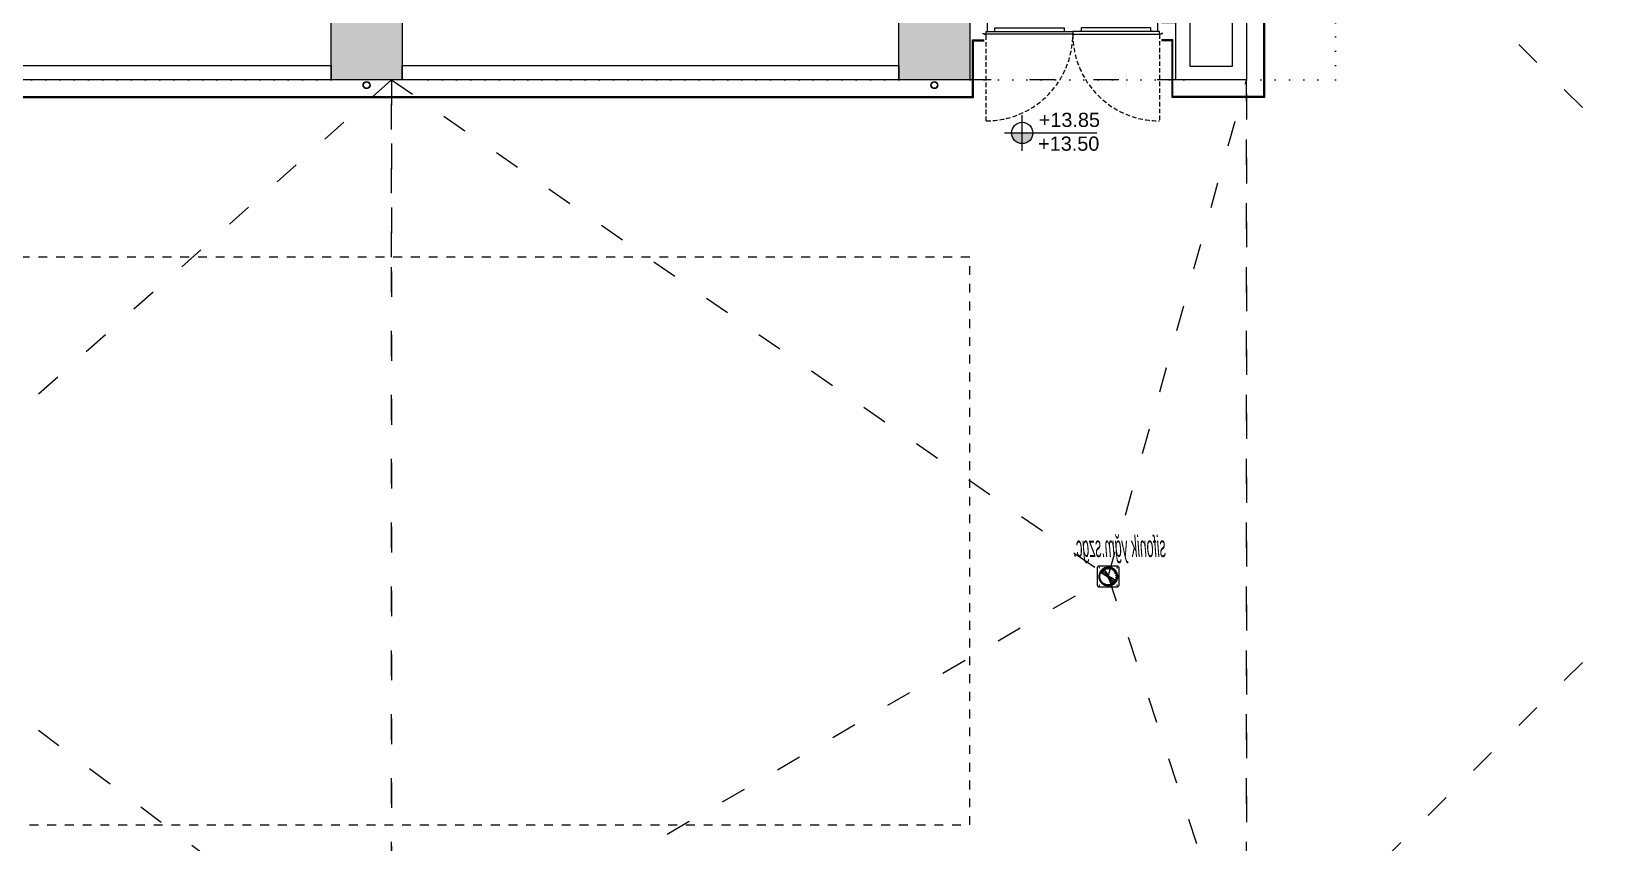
# Model space of a CAD drawing. Header units: centimetres. Extents: x 405564 to 502064, y 46284 to 60634.
# Drawn here: x 422827 to 425036, y 53958 to 55101 of the extents above; entities that cross this region are included whole.
import ezdxf
from ezdxf.enums import TextEntityAlignment as Align
from ezdxf.xclip import XClip

# ---------------------------------------------------------------- set-up
doc = ezdxf.new("R2010")
doc.units = ezdxf.units.CM
doc.header["$XCLIPFRAME"] = 0
for name, pattern in [('3+1_3b$0$DASHED', [0.25, 0.125, -0.125]), ('ACAD_ISO03W100', [30, 12, -18]), ('ACAD_ISO07W100', [3, 0, -3]), ('DASHED', [19.05, 12.7, -6.35]), ('DOT', [0.25, 0, -0.25]), ('HIDDEN', [9.525, 6.35, -3.175])]:
    doc.linetypes.add(name, pattern=pattern)
doc.layers.get('0').update_dxf_attribs({"color": 8, "lineweight": 9})
for name, color, linetype, lineweight in [('---___EB_draft00_ALTYAPI_helikoptermania', 8, 'Continuous', 0), ('0-KRCN-MİMARİ-220526', 8, 'Continuous', 9), ('0-KRCN-SHT-YAZI-ÇAP-PİSSU', 41, 'Continuous', 30), ('GEB-BEZUG', 8, 'Continuous', 25)]:
    doc.layers.add(name, color=color, linetype=linetype, lineweight=lineweight)
for name, color, linetype in [('AS_DOS_TERAS_UST', 8, 'ACAD_ISO07W100'), ('AS_DUV_CIMENTO ESASLI PANEL CEPHE KAPLAMASI', 8, 'Continuous'), ('AS_DUV_GAZBETON', 8, 'Continuous'), ('AS_GOR', 8, 'Continuous'), ('AS_KAPI', 8, 'Continuous'), ('AS_KAPI_POZ', 8, 'Continuous'), ('AS_SMB_KOT', 8, 'Continuous'), ('AS_TA_BETONARME', 5, 'Continuous'), ('AS_TA_TARAMA', 8, 'Continuous'), ('AS_TES_SUZGEC', 171, 'Continuous'), ('AS_YAZI_EGIM', 8, 'Continuous')]:
    doc.layers.add(name, color=color, linetype=linetype)
doc.styles.add('_yazı-50', font='arial.ttf')
doc.styles.add('OLCU', font='romanstw.shx', dxfattribs={"width": 0.6})
doc.styles.add('ÇAP-2', font='ARIALNBI.TTF')

# ---------------------------------------------------------------- blocks, each defined once
blk = doc.blocks.new('kot01')
at = {"layer": 'AS_SMB_KOT'}
h = blk.add_hatch(color=8, dxfattribs=at)
edge = h.paths.add_edge_path()
edge.add_arc((0, 0), 0.3, 180, 360)
edge.add_line((0.3, 0), (-0.3, 0))
for p, q in [((0, -0.5), (0, 0.5)), ((-0.5, 0), (2.1, 0))]:
    blk.add_line(p, q, dxfattribs=at)
blk.add_circle((0, 0), 0.3, dxfattribs=at)
at = {"layer": 'AS_SMB_KOT', "style": '_yazı-50'}
for tag, p in [('INCE', (0.434, 0.1)), ('KABA', (0.434, -0.5))]:
    blk.add_attdef(tag, p, '', height=0.4, dxfattribs=at)
blk = doc.blocks.new('Einfügepunkt')
at = {"layer": 'GEB-BEZUG'}
for p, q in [((-1, -1), (1, 1)), ((-1, 1), (1, -1))]:
    blk.add_line(p, q, dxfattribs=at)
blk = doc.blocks.new('sifonik-suzgec')
at = {"layer": 'AS_TES_SUZGEC', "ltscale": 25}
for p, q in [((-15, 13), (-13, 15)), ((-15, 13), (-15, -13)), ((-12.9, 0.2), (-13.1, 0)), ((13, 15), (-13, 15)), ((-12.9, 0.2), (-12.2, 0.2)), ((-12.4, 3.5), (-12.6, 3.4)), ((-12.6, 3.4), (-12.5, 3.2)), ((-12.6, 3.4), (-11.9, 3.2)), ((-12.5, 3.2), (-11.8, 3)), ((-12.4, 3.5), (-11.7, 3.3)), ((-12.3, 0), (-12.2, 0.2)), ((-12.2, 0.2), (-11.8, 0.2)), ((-11.9, 3.2), (-11.7, 3.3)), ((-11.8, 3), (-11.9, 3.2)), ((-11.4, 2.9), (-11.8, 3)), ((-11.7, 3.3), (-11.3, 3.2)), ((-10.5, 1.6), (-11.7, 1.7)), ((-11.7, 1.4), (-10.6, 1.2)), ((-11.1, 6.6), (-11.3, 6.5)), ((-11.3, 6.5), (-11.3, 6.3)), ((-11.3, 6.5), (-10.7, 6.2)), ((-11.3, 6.3), (-10.6, 5.9)), ((-11.1, 6.6), (-10.4, 6.2)), ((-11, 4.3), (-9.9, 3.9)), ((-9.8, 4.2), (-10.8, 4.7)), ((-10.7, 6.2), (-10.4, 6.2)), ((-10.6, 5.9), (-10.7, 6.2)), ((-10.3, 5.7), (-10.6, 5.9)), ((-10.6, 1.2), (-10.5, 1.6)), ((-10.4, 6.2), (-10.1, 6.1)), ((-9.9, 3.9), (-9.8, 4.2)), ((-9.5, 7), (-8.5, 6.3)), ((-8.3, 6.6), (-9.3, 7.3)), ((-9.2, 9.2), (-9.2, 9)), ((-9, 9.2), (-9.2, 9.2)), ((-9.2, 9.2), (-8.7, 8.7)), ((-9.2, 9), (-8.7, 8.5)), ((-9, 9.2), (-8.5, 8.7)), ((-8.7, 8.7), (-8.5, 8.7)), ((-8.7, 8.5), (-8.7, 8.7)), ((-8.5, 8.2), (-8.7, 8.5)), ((-8.5, 8.7), (-8.2, 8.5)), ((-8.5, 6.3), (-8.3, 6.6)), ((-7.3, 9.3), (-6.6, 8.3)), ((-6.3, 8.5), (-7, 9.5)), ((-6.5, 11.3), (-6.6, 11.1)), ((-6.6, 11.1), (-6.2, 10.4)), ((-6.6, 8.3), (-6.3, 8.5)), ((-6.5, 11.3), (-6.2, 10.7)), ((-6.3, 11.3), (-6.5, 11.3)), ((-6.3, 11.3), (-5.9, 10.6)), ((-6.2, 10.7), (-5.9, 10.6)), ((-6.2, 10.4), (-6.2, 10.7)), ((-6.1, 10.1), (-6.2, 10.4)), ((-5.9, 10.6), (-5.7, 10.3)), ((-4.7, 10.8), (-4.2, 9.8)), ((-3.9, 9.9), (-4.3, 11)), ((-4.2, 9.8), (-3.9, 9.9)), ((-3.4, 12.6), (-3.5, 12.4)), ((-3.5, 12.4), (-3.3, 11.7)), ((-3.4, 12.6), (-3.2, 11.9)), ((-3.2, 12.5), (-3.4, 12.6)), ((-3.3, 11.7), (-3.2, 11.9)), ((-3.2, 11.3), (-3.3, 11.7)), ((-0.6, 0.6), (-3.3, -1.2)), ((-3.3, -1.3), (-0.5, 0.5)), ((-3.2, 12.5), (-3, 11.8)), ((-3.2, 11.9), (-3, 11.8)), ((-3, 11.8), (-2.9, 11.4)), ((-1.7, 11.7), (-1.6, 10.5)), ((-1.6, 10.5), (-1.2, 10.6)), ((-1.2, 10.6), (-1.4, 11.7)), ((1.8, 4.2), (-0.6, 0.6)), ((-0.6, 0.6), (-0.5, 0.5)), ((-0.5, 0.5), (1.8, 4.1)), ((-0.5, 0.5), (0, 0)), ((0, 13.1), (-0.2, 12.9)), ((-0.2, 12.9), (-0.2, 12.2)), ((-0.2, 12.2), (0, 12.3)), ((-0.2, 11.8), (-0.2, 12.2)), ((0, 13.1), (0, 12.3)), ((0.2, 12.9), (0, 13.1)), ((0, 12.3), (0.2, 12.2)), ((0, 0), (2.6, 2.6)), ((0, 0), (0, 0.2)), ((0.2, 12.9), (0.2, 12.2)), ((0.2, 12.2), (0.2, 11.8)), ((3.3, 1.3), (0.5, -0.5)), ((0.6, -0.6), (3.3, 1.2)), ((1.4, 11.7), (1.2, 10.6)), ((1.2, 10.6), (1.6, 10.5)), ((1.6, 10.5), (1.7, 11.7)), ((1.9, 4.3), (1.8, 4.2)), ((1.8, 4.2), (1.8, 4.1)), ((1.8, 4.2), (1.8, 4.2)), ((1.8, 4.1), (1.8, 4.2)), ((2.6, 2.6), (1.8, 4.2)), ((1.8, 4.1), (2.6, 2.6)), ((3.8, 7.3), (1.9, 4.3)), ((1.9, 4.3), (3.9, 7.2)), ((1.9, 4.2), (1.9, 4.3)), ((1.9, 4.3), (1.9, 4.2)), ((1.9, 4.3), (1.9, 4.3)), ((2.7, 2.7), (1.9, 4.3)), ((1.9, 4.2), (2.7, 2.7)), ((2.6, 2.6), (2.6, 2.6)), ((2.6, 2.6), (2.6, 2.6)), ((2.6, 2.6), (3.3, 1.3)), ((3.3, 1.3), (2.6, 2.6)), ((2.7, 2.7), (7.7, 7.7)), ((2.7, 2.7), (2.7, 2.7)), ((2.7, 2.7), (2.7, 2.7)), ((2.7, 2.7), (3.4, 1.4)), ((3.4, 1.4), (2.7, 2.7)), ((2.9, 11.4), (3, 11.8)), ((3.2, 12.5), (3, 11.8)), ((3, 11.8), (3.2, 11.9)), ((3.4, 12.6), (3.2, 11.9)), ((3.4, 12.6), (3.2, 12.5)), ((3.2, 11.9), (3.3, 11.7)), ((3.3, 11.7), (3.2, 11.3)), ((3.5, 12.4), (3.3, 11.7)), ((3.3, 1.2), (3.5, 1.3)), ((3.3, 1.3), (3.3, 1.3)), ((3.3, 1.2), (3.3, 1.3)), ((3.3, 1.3), (3.3, 1.2)), ((3.5, 12.4), (3.4, 12.6)), ((7.2, 3.9), (3.4, 1.4)), ((3.4, 1.4), (3.4, 1.4)), ((3.5, 1.3), (3.4, 1.4)), ((3.4, 1.4), (3.5, 1.3)), ((3.5, 1.3), (7.3, 3.8)), ((3.8, 7.3), (4.1, 7.7)), ((4.3, 11), (3.9, 9.9)), ((3.9, 9.9), (4.2, 9.8)), ((4.1, 7.7), (5.7, 10.3)), ((4.2, 9.8), (4.7, 10.8)), ((5.7, 10.3), (5.9, 10.5)), ((6.3, 11.3), (5.9, 10.5)), ((5.9, 10.5), (6.1, 10.6)), ((6.5, 11.3), (6.1, 10.6)), ((6.1, 10.6), (6.2, 10.3)), ((6.2, 10.3), (6.1, 10.1)), ((6.6, 11.1), (6.2, 10.3)), ((6.5, 11.3), (6.3, 11.3)), ((6.6, 11.1), (6.5, 11.3)), ((6.6, 9.8), (6.8, 9.9)), ((7.2, 9.3), (7.4, 9.5)), ((7.7, 4.1), (7.3, 3.8)), ((7.7, 9.2), (7.6, 9.1)), ((7.7, 7.7), (8.6, 8.6)), ((7.7, 4.1), (10.3, 5.7)), ((10.3, 5.8), (7.9, 4.3)), ((8.2, 8.5), (8.4, 8.6)), ((9, 9.2), (8.4, 8.6)), ((8.4, 8.6), (8.6, 8.6)), ((8.6, 8.4), (8.5, 8.2)), ((9.2, 9.2), (8.6, 8.6)), ((9.2, 9), (8.6, 8.4)), ((8.6, 8.6), (8.6, 8.4)), ((9.2, 9.2), (9, 9.2)), ((9.1, 7.6), (9.2, 7.7)), ((9.2, 9), (9.2, 9.2)), ((9.3, 7.2), (9.5, 7.4)), ((9.9, 6.8), (9.8, 6.6)), ((10.1, 6.1), (10.3, 6.2)), ((11.1, 6.6), (10.3, 6.2)), ((10.3, 6.2), (10.6, 6.1)), ((10.5, 6), (10.3, 5.8)), ((10.3, 5.7), (10.5, 5.9)), ((10.3, 5.8), (10.3, 5.7)), ((11.3, 6.3), (10.5, 5.9)), ((10.6, 6.1), (10.5, 6)), ((10.5, 5.9), (10.5, 6)), ((11.3, 6.5), (10.6, 6.1)), ((11.3, 6.5), (11.1, 6.6)), ((11.3, 6.3), (11.3, 6.5)), ((11.7, 3.3), (11.3, 3.2)), ((11.4, 2.9), (11.8, 3)), ((12.4, 3.5), (11.7, 3.3)), ((11.9, 3.2), (11.7, 3.3)), ((11.8, 3), (11.9, 3.2)), ((12.5, 3.2), (11.8, 3)), ((12.2, 0.2), (11.8, 0.2)), ((12.6, 3.4), (11.9, 3.2)), ((12.3, 0), (12.2, 0.2)), ((12.9, 0.2), (12.2, 0.2)), ((12.6, 3.4), (12.4, 3.5)), ((12.5, 3.2), (12.6, 3.4)), ((13.1, 0), (12.9, 0.2)), ((13, 15), (15, 13)), ((15, -13), (15, 13)), ((-13, -15), (-15, -13)), ((-13.1, 0), (-12.9, -0.2)), ((-13.1, 0), (-12.3, 0)), ((-13, -15), (13, -15)), ((-12.9, -0.2), (-12.2, -0.2)), ((-12.5, -3.2), (-12.6, -3.4)), ((-12.6, -3.4), (-11.9, -3.2)), ((-12.6, -3.4), (-12.4, -3.5)), ((-12.5, -3.2), (-11.8, -3)), ((-12.4, -3.5), (-11.7, -3.3)), ((-12.2, -0.2), (-12.3, 0)), ((-11.8, -0.2), (-12.2, -0.2)), ((-11.9, -3.2), (-11.8, -3)), ((-11.7, -3.3), (-11.9, -3.2)), ((-11.8, -3), (-11.4, -2.9)), ((-10.6, -1.2), (-11.7, -1.4)), ((-11.7, -1.7), (-10.5, -1.6)), ((-11.3, -3.2), (-11.7, -3.3)), ((-11.3, -6.3), (-10.5, -5.9)), ((-11.3, -6.5), (-10.6, -6.1)), ((-11.3, -6.3), (-11.3, -6.5)), ((-11.3, -6.5), (-11.1, -6.6)), ((-11.1, -6.6), (-10.3, -6.2)), ((-9.9, -3.9), (-11, -4.3)), ((-10.8, -4.7), (-9.8, -4.2)), ((-10.5, -1.6), (-10.6, -1.2)), ((-10.6, -6.1), (-10.5, -5.9)), ((-10.3, -6.2), (-10.6, -6.1)), ((-10.5, -5.9), (-10.3, -5.7)), ((-10.3, -5.7), (-7.7, -4.1)), ((-10.1, -6.1), (-10.3, -6.2)), ((-9.8, -4.2), (-9.9, -3.9)), ((-9.9, -6.8), (-9.8, -6.6)), ((-9.3, -7.2), (-9.5, -7.4)), ((-9.1, -7.6), (-9.2, -7.7)), ((-9.2, -9), (-8.6, -8.4)), ((-9.2, -9.2), (-8.6, -8.6)), ((-9.2, -9), (-9.2, -9.2)), ((-9.2, -9.2), (-9, -9.2)), ((-9, -9.2), (-8.4, -8.6)), ((-8.6, -8.6), (-7.7, -7.7)), ((-8.6, -8.4), (-8.5, -8.2)), ((-8.6, -8.6), (-8.6, -8.4)), ((-8.4, -8.6), (-8.6, -8.6)), ((-8.2, -8.5), (-8.4, -8.6)), ((-7.7, -7.7), (-2.7, -2.7)), ((-7.7, -4.1), (-7.3, -3.8)), ((-7.7, -9.2), (-7.6, -9.1)), ((-7.2, -9.3), (-7.4, -9.5)), ((-3.5, -1.3), (-7.3, -3.8)), ((-7.3, -3.9), (-3.4, -1.4)), ((-6.6, -9.8), (-6.8, -9.9)), ((-6.6, -11.1), (-6.2, -10.3)), ((-6.6, -11.1), (-6.5, -11.3)), ((-6.5, -11.3), (-6.1, -10.6)), ((-6.5, -11.3), (-6.3, -11.3)), ((-6.3, -11.3), (-5.9, -10.5)), ((-6.2, -10.3), (-6.1, -10.1)), ((-6.1, -10.6), (-6.2, -10.3)), ((-6, -10.5), (-6.1, -10.6)), ((-5.8, -10.3), (-6, -10.5)), ((-6, -10.5), (-5.9, -10.5)), ((-5.9, -10.5), (-5.7, -10.3)), ((-4.3, -7.9), (-5.8, -10.3)), ((-5.7, -10.3), (-5.8, -10.3)), ((-5.7, -10.3), (-4.1, -7.7)), ((-3.8, -7.3), (-4.1, -7.7)), ((-1.9, -4.3), (-3.9, -7.3)), ((-3.8, -7.3), (-1.9, -4.3)), ((-3.3, -1.2), (-3.5, -1.3)), ((-3.5, -1.3), (-3.4, -1.4)), ((-3.4, -1.4), (-3.5, -1.3)), ((-3.5, -12.4), (-3.3, -11.7)), ((-3.5, -12.4), (-3.4, -12.6)), ((-3.4, -1.4), (-3.4, -1.4)), ((-2.7, -2.7), (-3.4, -1.4)), ((-3.4, -1.4), (-2.7, -2.7)), ((-3.4, -12.6), (-3.2, -11.9)), ((-3.4, -12.6), (-3.2, -12.5)), ((-3.3, -1.3), (-3.3, -1.2)), ((-3.3, -1.2), (-3.3, -1.3)), ((-3.3, -1.3), (-3.3, -1.3)), ((-2.6, -2.6), (-3.3, -1.3)), ((-3.3, -1.3), (-2.6, -2.6)), ((-3.2, -11.3), (-3.3, -11.7)), ((-3.3, -11.7), (-3.2, -11.9)), ((-3.2, -11.9), (-3, -11.8)), ((-3.2, -12.5), (-3, -11.8)), ((-3, -11.8), (-2.9, -11.4)), ((-2.7, -2.7), (-2.7, -2.7)), ((-2.7, -2.7), (-1.9, -4.3)), ((-1.9, -4.2), (-2.7, -2.7)), ((-2.7, -2.7), (-2.7, -2.7)), ((-2.6, -2.6), (0, 0)), ((-2.6, -2.6), (-2.6, -2.6)), ((-2.6, -2.6), (-1.8, -4.2)), ((-1.8, -4.1), (-2.6, -2.6)), ((-2.6, -2.6), (-2.6, -2.6)), ((-1.9, -4.3), (-1.8, -4.2)), ((-1.9, -4.2), (-1.9, -4.3)), ((-1.9, -4.3), (-1.9, -4.2)), ((-1.9, -4.3), (-1.9, -4.3)), ((0.5, -0.5), (-1.8, -4.1)), ((-1.8, -4.2), (0.6, -0.6)), ((-1.8, -4.2), (-1.8, -4.1)), ((-1.8, -4.1), (-1.8, -4.2)), ((-1.8, -4.2), (-1.8, -4.2)), ((0, 0), (-0.3, 0)), ((-0.2, -11.8), (-0.2, -12.2)), ((-0.2, -12.2), (0, -12.3)), ((-0.2, -12.9), (-0.2, -12.2)), ((-0.2, -12.9), (0, -13.1)), ((0, 0), (0.5, -0.5)), ((0, 0), (0.2, 0)), ((0, 0), (0, -0.3)), ((0, -12.3), (0.2, -12.2)), ((0, -13.1), (0, -12.3)), ((0, -13.1), (0.2, -12.9)), ((0.2, -12.2), (0.2, -11.8)), ((0.2, -12.9), (0.2, -12.2)), ((0.6, -0.6), (0.5, -0.5)), ((2.9, -11.4), (3, -11.8)), ((3, -11.8), (3.2, -11.9)), ((3.2, -12.5), (3, -11.8)), ((3.3, -11.7), (3.2, -11.3)), ((3.2, -11.9), (3.3, -11.7)), ((3.4, -12.6), (3.2, -11.9)), ((3.2, -12.5), (3.4, -12.6)), ((3.5, -12.4), (3.3, -11.7)), ((3.4, -12.6), (3.5, -12.4)), ((5.7, -10.3), (5.9, -10.6)), ((5.9, -10.6), (6.2, -10.7)), ((6.3, -11.3), (5.9, -10.6)), ((6.2, -10.4), (6.1, -10.1)), ((6.2, -10.7), (6.2, -10.4)), ((6.6, -11.1), (6.2, -10.4)), ((6.5, -11.3), (6.2, -10.7)), ((6.3, -11.3), (6.5, -11.3)), ((6.5, -11.3), (6.6, -11.1)), ((8.2, -8.5), (8.5, -8.7)), ((8.7, -8.5), (8.5, -8.2)), ((8.5, -8.7), (8.7, -8.7)), ((9, -9.2), (8.5, -8.7)), ((8.7, -8.7), (8.7, -8.5)), ((9.2, -9), (8.7, -8.5)), ((9.2, -9.2), (8.7, -8.7)), ((9, -9.2), (9.2, -9.2)), ((9.2, -9.2), (9.2, -9)), ((10.1, -6.1), (10.4, -6.2)), ((10.6, -5.9), (10.3, -5.7)), ((10.4, -6.2), (10.7, -6.2)), ((11.1, -6.6), (10.4, -6.2)), ((10.7, -6.2), (10.6, -5.9)), ((11.3, -6.3), (10.6, -5.9)), ((11.3, -6.5), (10.7, -6.2)), ((11.1, -6.6), (11.3, -6.5)), ((11.3, -3.2), (11.7, -3.3)), ((11.3, -6.5), (11.3, -6.3)), ((11.8, -3), (11.4, -2.9)), ((11.7, -3.3), (11.9, -3.2)), ((12.4, -3.5), (11.7, -3.3)), ((11.8, -0.2), (12.2, -0.2)), ((11.9, -3.2), (11.8, -3)), ((12.5, -3.2), (11.8, -3)), ((12.6, -3.4), (11.9, -3.2)), ((12.2, -0.2), (12.3, 0)), ((12.9, -0.2), (12.2, -0.2)), ((13.1, 0), (12.3, 0)), ((12.4, -3.5), (12.6, -3.4)), ((12.6, -3.4), (12.5, -3.2)), ((12.9, -0.2), (13.1, 0)), ((15, -13), (13, -15))]:
    blk.add_line(p, q, dxfattribs=at)
for centre, radius in [((0, 0), 13.1), ((-12.5, 12.5), 0.3), ((12.5, 12.5), 0.3), ((-12.5, -12.5), 0.3), ((12.5, -12.5), 0.3)]:
    blk.add_circle(centre, radius, dxfattribs=at)
for centre, radius, start, end in [((0, 0), 12.9, 165.8007, 179.1993), ((0, 0), 12.6, 165.8198, 179.1802), ((0, 0), 12.9, 150.8007, 164.1993), ((0, 0), 12.6, 150.8198, 164.1802), ((0, 0), 12.1, 165.8539, 179.1461), ((0, 0), 12, 165.8607, 179.1393), ((0, 0), 11.8, 165.8753, 179.1247), ((0, 0), 11.8, 171.6247, 173.3753), ((0, 0), 12.1, 150.8539, 164.1461), ((0, 0), 12, 150.8607, 164.1393), ((0, 0), 11.8, 150.8753, 164.1247), ((0, 0), 12.9, 135.8007, 149.1993), ((0, 0), 11.8, 156.6247, 158.3753), ((0, 0), 12.6, 135.8198, 149.1802), ((0, 0), 12.1, 135.8539, 149.1461), ((0, 0), 12, 135.8607, 149.1393), ((0, 0), 11.8, 135.8753, 149.1247), ((0, 0), 11.8, 141.6247, 143.3753), ((0, 0), 12.9, 120.8007, 134.1993), ((0, 0), 12.6, 120.8198, 134.1802), ((0, 0), 12.1, 120.8539, 134.1461), ((0, 0), 12, 120.8607, 134.1393), ((0, 0), 11.8, 120.8753, 134.1247), ((0, 0), 11.8, 126.6247, 128.3753), ((0, 0), 12.9, 105.8007, 119.1993), ((0, 0), 12.6, 105.8198, 119.1802), ((0, 0), 12.1, 105.8539, 119.1461), ((0, 0), 12, 105.8607, 119.1393), ((0, 0), 11.8, 105.8753, 119.1247), ((0, 0), 11.8, 111.6247, 113.3753), ((0, 0), 12.9, 90.8007, 104.1993), ((0, 0), 12.6, 90.8198, 104.1802), ((0, 0), 12.1, 90.8539, 104.1461), ((0, 0), 12, 90.8607, 104.1393), ((0, 0), 11.8, 90.8753, 104.1247), ((0, 0), 11.8, 96.6247, 98.3753), ((0, 0), 12.9, 75.8007, 89.1993), ((0, 0), 12.6, 75.8198, 89.1802), ((0, 0), 12.1, 75.8539, 89.1461), ((0, 0), 12, 75.8607, 89.1393), ((0, 0), 11.8, 75.8753, 89.1247), ((0, 0), 11.8, 81.6247, 83.3753), ((0, 0), 11.8, 60.8753, 74.1247), ((0, 0), 12.1, 60.8539, 74.1461), ((0, 0), 12, 60.8607, 74.1393), ((0, 0), 12.6, 60.8198, 74.1802), ((0, 0), 12.9, 60.8007, 74.1993), ((5.9, 5.9), 2.58, 45, 135.7807), ((0, 0), 11.8, 66.6247, 68.3753), ((0, 0), 11.8, 45.8753, 59.1247), ((0, 0), 12.1, 45.8539, 59.1461), ((0, 0), 12, 55.6693, 59.1393), ((0, 0), 12.6, 45.8198, 59.1802), ((0, 0), 12.9, 45.8007, 59.1993), ((0, 0), 12, 52.1808, 55.6693), ((0, 0), 12, 45.8607, 50.069), ((5.9, 5.9), 2.58, 321.1789, 45), ((5.9, 5.9), 2.58, 314.2193, 321.1789), ((0, 0), 11.8, 30.8753, 44.1247), ((0, 0), 12, 39.931, 44.1393), ((0, 0), 12.1, 30.8539, 44.1461), ((0, 0), 12.6, 30.8198, 44.1802), ((0, 0), 12.9, 30.8007, 44.1993), ((0, 0), 12, 34.3307, 37.8192), ((0, 0), 12, 30.8607, 34.3307), ((0, 0), 11.8, 15.8753, 29.1247), ((0, 0), 12, 15.8607, 29.1393), ((0, 0), 12.1, 15.8539, 29.1461), ((0, 0), 12.6, 15.8198, 29.1802), ((0, 0), 12.9, 15.8007, 29.1993), ((0, 0), 11.8, 0.8753, 14.1247), ((0, 0), 12, 0.8607, 14.1393), ((0, 0), 12.1, 0.8539, 14.1461), ((0, 0), 12.6, 0.8198, 14.1802), ((0, 0), 12.9, 0.8007, 14.1993), ((0, 0), 12.9, 180.8007, 194.1993), ((0, 0), 12.6, 180.8198, 194.1802), ((0, 0), 12.9, 195.8007, 209.1993), ((0, 0), 12.1, 180.8539, 194.1461), ((0, 0), 12.6, 195.8198, 209.1802), ((0, 0), 12, 180.8607, 194.1393), ((0, 0), 11.8, 180.8753, 194.1247), ((0, 0), 11.8, 186.6247, 188.3753), ((0, 0), 12.1, 195.8539, 209.1461), ((0, 0), 12, 195.8607, 209.1393), ((0, 0), 11.8, 195.8753, 209.1247), ((0, 0), 12.9, 210.8007, 224.1993), ((0, 0), 11.8, 201.6247, 203.3753), ((0, 0), 12.6, 210.8198, 224.1802), ((0, 0), 12.1, 210.8539, 224.1461), ((0, 0), 12, 210.8607, 214.3307), ((0, 0), 11.8, 210.8753, 224.1247), ((0, 0), 12, 214.3307, 217.8192), ((0, 0), 12, 219.931, 224.1393), ((0, 0), 12.9, 225.8007, 239.1993), ((0, 0), 12.6, 225.8198, 239.1802), ((-5.9, -5.9), 2.58, 134.2193, 225), ((0, 0), 12, 225.8607, 230.069), ((0, 0), 12.1, 225.8539, 239.1461), ((0, 0), 11.8, 225.8753, 239.1247), ((-5.9, -5.9), 2.58, 225, 308.8211), ((0, 0), 12, 232.1808, 235.6693), ((0, 0), 12, 235.6693, 239.1393), ((0, 0), 12.9, 240.8007, 254.1993), ((0, 0), 12.6, 240.8198, 254.1802), ((0, 0), 12.1, 240.8539, 254.1461), ((0, 0), 12, 240.8607, 254.1393), ((0, 0), 11.8, 240.8753, 254.1247), ((-5.9, -5.9), 2.58, 308.8211, 315.7807), ((0, 0), 12.9, 255.8007, 269.1993), ((0, 0), 12.6, 255.8198, 269.1802), ((0, 0), 12.1, 255.8539, 269.1461), ((0, 0), 11.8, 255.8753, 269.1247), ((0, 0), 12, 255.8607, 269.1393), ((0, 0), 11.8, 270.8753, 284.1247), ((0, 0), 12, 270.8607, 284.1393), ((0, 0), 12.1, 270.8539, 284.1461), ((0, 0), 12.6, 270.8198, 284.1802), ((0, 0), 12.9, 270.8007, 284.1993), ((0, 0), 11.8, 285.8753, 299.1247), ((0, 0), 12, 285.8607, 299.1393), ((0, 0), 12.1, 285.8539, 299.1461), ((0, 0), 12.6, 285.8198, 299.1802), ((0, 0), 12.9, 285.8007, 299.1993), ((0, 0), 11.8, 300.8753, 314.1247), ((0, 0), 12, 300.8607, 314.1393), ((0, 0), 12.1, 300.8539, 314.1461), ((0, 0), 12.6, 300.8198, 314.1802), ((0, 0), 12.9, 300.8007, 314.1993), ((0, 0), 11.8, 315.8753, 329.1247), ((0, 0), 12, 315.8607, 329.1393), ((0, 0), 12.1, 315.8539, 329.1461), ((0, 0), 12.6, 315.8198, 329.1802), ((0, 0), 12.9, 315.8007, 329.1993), ((0, 0), 11.8, 330.8753, 344.1247), ((0, 0), 12, 330.8607, 344.1393), ((0, 0), 12.1, 330.8539, 344.1461), ((0, 0), 12.6, 330.8198, 344.1802), ((0, 0), 12.9, 330.8007, 344.1993), ((0, 0), 11.8, 345.8753, 359.1247), ((0, 0), 12, 345.8607, 359.1393), ((0, 0), 12.1, 345.8539, 359.1461), ((0, 0), 12.6, 345.8198, 359.1802), ((0, 0), 12.9, 345.8007, 359.1993)]:
    blk.add_arc(centre, radius, start, end, dxfattribs=at)
for points, knots in [([(7.7, 7.7), (7.6, 7.8), (7.5, 7.9), (7.1, 8.2), (6.8, 8.3), (6.2, 8.4), (5.9, 8.5), (5.6, 8.4), (5.4, 8.4), (5.2, 8.3), (4.7, 8.2), (4.6, 8.1), (4.3, 7.9), (4.1, 7.7), (3.9, 7.5), (3.9, 7.4), (3.8, 7.3)], [-0.783062, -0.783062, -0.783062, -0.783062, -0.634163, -0.634163, -0.192454, -0.192454, 0.106051, 0.106051, 0.106051, 0.404556, 0.404556, 0.625445, 0.625445, 0.846335, 0.846335, 0.994853, 0.994853, 0.994853, 0.994853]), ([(3.8, 7.3), (3.8, 7.3), (3.8, 7.3), (3.8, 7.3), (3.8, 7.3), (3.8, 7.3)], [0.994853329, 0.994853329, 0.994853329, 0.994853329, 0.995833954, 0.995833954, 0.996814579, 0.996814579, 0.996814579, 0.996814579]), ([(3.9, 7.3), (3.9, 7.4), (4, 7.5), (4.2, 7.7), (4.3, 7.8), (4.6, 8), (4.8, 8.1), (5.2, 8.3), (5.4, 8.3), (5.7, 8.4), (5.9, 8.4), (6.1, 8.4), (6.7, 8.3), (7.1, 8.1), (7.5, 7.8), (7.6, 7.7), (7.7, 7.7)], [-0.994853, -0.994853, -0.994853, -0.994853, -0.846335, -0.846335, -0.625445, -0.625445, -0.404556, -0.404556, -0.106051, -0.106051, -0.106051, 0.192454, 0.192454, 0.634163, 0.634163, 0.784802, 0.784802, 0.784802, 0.784802]), ([(3.9, 7.2), (3.9, 7.2), (3.9, 7.2), (3.9, 7.3), (3.9, 7.3), (3.9, 7.3)], [-0.996814579, -0.996814579, -0.996814579, -0.996814579, -0.995833954, -0.995833954, -0.994853329, -0.994853329, -0.994853329, -0.994853329]), ([(7.7, 7.7), (7.7, 7.6), (7.8, 7.5), (8, 7.2), (8.1, 7.1), (8.2, 6.7), (8.3, 6.6), (8.4, 6.1), (8.4, 5.9), (8.4, 5.7), (8.3, 5.4), (8.3, 5.2), (8, 4.6), (7.8, 4.3), (7.5, 4), (7.4, 3.9), (7.3, 3.9)], [2.356791, 2.356791, 2.356791, 2.356791, 2.50743, 2.50743, 2.728284, 2.728284, 2.949139, 2.949139, 3.247644, 3.247644, 3.247644, 3.546149, 3.546149, 3.987927, 3.987927, 4.136446, 4.136446, 4.136446, 4.136446]), ([(7.3, 3.8), (7.4, 3.9), (7.5, 3.9), (7.9, 4.3), (8.1, 4.6), (8.3, 5.2), (8.4, 5.4), (8.4, 5.6), (8.5, 5.9), (8.4, 6.2), (8.4, 6.6), (8.3, 6.8), (8.2, 7.1), (8.1, 7.3), (7.9, 7.5), (7.8, 7.6), (7.7, 7.7)], [-4.136446, -4.136446, -4.136446, -4.136446, -3.987927, -3.987927, -3.546149, -3.546149, -3.247644, -3.247644, -3.247644, -2.949139, -2.949139, -2.728284, -2.728284, -2.50743, -2.50743, -2.358531, -2.358531, -2.358531, -2.358531]), ([(7.7, 7.7), (7.7, 7.7), (7.7, 7.7), (7.7, 7.7), (7.7, 7.7), (7.7, 7.7)], [-0.1161431, -0.1161431, -0.1161431, -0.1161431, -0.0580714, -0.0580714, 0, 0, 0, 0]), ([(-7.3, -3.8), (-7.4, -3.9), (-7.5, -3.9), (-7.9, -4.3), (-8.1, -4.6), (-8.3, -5.2), (-8.4, -5.4), (-8.4, -5.6), (-8.5, -5.9), (-8.4, -6.2), (-8.4, -6.6), (-8.3, -6.8), (-8.2, -7.1), (-8.1, -7.3), (-7.9, -7.5), (-7.8, -7.6), (-7.7, -7.7)], [-4.136446, -4.136446, -4.136446, -4.136446, -3.987927, -3.987927, -3.546149, -3.546149, -3.247644, -3.247644, -3.247644, -2.949139, -2.949139, -2.728284, -2.728284, -2.50743, -2.50743, -2.358531, -2.358531, -2.358531, -2.358531]), ([(-7.7, -7.7), (-7.7, -7.6), (-7.8, -7.5), (-8, -7.2), (-8.1, -7.1), (-8.2, -6.7), (-8.3, -6.6), (-8.4, -6.1), (-8.4, -5.9), (-8.4, -5.7), (-8.3, -5.4), (-8.3, -5.2), (-8, -4.6), (-7.8, -4.3), (-7.5, -4), (-7.4, -3.9), (-7.3, -3.9)], [2.356791, 2.356791, 2.356791, 2.356791, 2.50743, 2.50743, 2.728284, 2.728284, 2.949139, 2.949139, 3.247644, 3.247644, 3.247644, 3.546149, 3.546149, 3.987927, 3.987927, 4.136446, 4.136446, 4.136446, 4.136446]), ([(-7.7, -7.7), (-7.6, -7.8), (-7.5, -7.9), (-7.1, -8.2), (-6.8, -8.3), (-6.2, -8.4), (-5.9, -8.5), (-5.6, -8.4), (-5.4, -8.4), (-5.2, -8.3), (-4.7, -8.2), (-4.6, -8.1), (-4.3, -7.9), (-4.1, -7.7), (-3.9, -7.5), (-3.9, -7.4), (-3.8, -7.3)], [-0.783062, -0.783062, -0.783062, -0.783062, -0.634163, -0.634163, -0.192454, -0.192454, 0.106051, 0.106051, 0.106051, 0.404556, 0.404556, 0.625445, 0.625445, 0.846335, 0.846335, 0.994853, 0.994853, 0.994853, 0.994853]), ([(-3.9, -7.3), (-3.9, -7.4), (-4, -7.5), (-4.2, -7.7), (-4.3, -7.8), (-4.6, -8), (-4.8, -8.1), (-5.2, -8.3), (-5.4, -8.3), (-5.7, -8.4), (-5.9, -8.4), (-6.1, -8.4), (-6.7, -8.3), (-7.1, -8.1), (-7.5, -7.8), (-7.6, -7.7), (-7.7, -7.7)], [-0.994853, -0.994853, -0.994853, -0.994853, -0.846335, -0.846335, -0.625445, -0.625445, -0.404556, -0.404556, -0.106051, -0.106051, -0.106051, 0.192454, 0.192454, 0.634163, 0.634163, 0.784802, 0.784802, 0.784802, 0.784802]), ([(-7.7, -7.7), (-7.7, -7.7), (-7.7, -7.7), (-7.7, -7.7), (-7.7, -7.7), (-7.7, -7.7)], [0, 0, 0, 0, 0.0580714, 0.0580714, 0.1161431, 0.1161431, 0.1161431, 0.1161431]), ([(-3.9, -7.3), (-3.9, -7.3), (-3.9, -7.3), (-3.9, -7.3), (-3.9, -7.3), (-3.9, -7.3)], [-0.996814579, -0.996814579, -0.996814579, -0.996814579, -0.995833954, -0.995833954, -0.994853329, -0.994853329, -0.994853329, -0.994853329]), ([(-3.8, -7.3), (-3.8, -7.3), (-3.8, -7.3), (-3.8, -7.3), (-3.8, -7.3), (-3.8, -7.3)], [0.994853329, 0.994853329, 0.994853329, 0.994853329, 0.995833954, 0.995833954, 0.996814579, 0.996814579, 0.996814579, 0.996814579])]:
    blk.add_open_spline(points, degree=3, knots=knots, dxfattribs=at)
for points in [[(7.3, 3.9), (7.3, 3.9), (7.2, 3.9), (7.2, 3.9)], [(7.3, 3.8), (7.3, 3.8), (7.3, 3.8), (7.3, 3.8)], [(-7.3, -3.8), (-7.3, -3.8), (-7.3, -3.8), (-7.3, -3.8)], [(-7.3, -3.9), (-7.3, -3.9), (-7.3, -3.9), (-7.3, -3.9)]]:
    blk.add_open_spline(points, degree=3, dxfattribs=at)
at = {"ltscale": 25, "xscale": 0.1000000000000008, "yscale": 0.1000000000000008, "zscale": 0.1000000000000008}
blk.add_blockref('Einfügepunkt', (0, 0), dxfattribs=at)
at = {"layer": '0-KRCN-SHT-YAZI-ÇAP-PİSSU', "linetype": 'Continuous', "style": 'ÇAP-2', "width": 0.5}
blk.add_text('sifonik yğm.szgc.', height=30, dxfattribs=at).set_placement((-80.9, 27.6))
blk = doc.blocks.new('catı yagmur inis tip')
at = {"linetype": 'ByBlock'}
for radius in [5, 4.5]:
    blk.add_circle((0, 0), radius, dxfattribs=at)
blk = doc.blocks.new('*U63')
at = {"color": 0, "lineweight": -2}
for points in [[(-2, 0), (0, 0), (0, -1), (3, -1), (3, 3), (5, 3), (5, 34), (3, 34), (3, 36), (0, 36), (0, 35), (-2, 35)], [(252, 0), (250, 0), (250, -1), (247, -1), (247, 3), (245, 3), (245, 34), (247, 34), (247, 36), (250, 36), (250, 35), (252, 35)], [(15, 3), (15, 8), (113, 8), (113, 3)], [(235, 3), (235, 8), (137, 8), (137, 3)]]:
    blk.add_lwpolyline(points, dxfattribs=at)
blk.add_lwpolyline([(0, -1), (0, 0)])
for points in [[(3, -1), (3, 3), (125, 3), (125, -1)], [(247, -1), (247, 3), (125, 3), (125, -1)]]:
    blk.add_lwpolyline(points, close=True, dxfattribs=at)
at = {"color": 0, "linetype": 'HIDDEN', "lineweight": -2}
for points in [[(125, -1, -0.414214), (3, -123), (3, -1)], [(247, -1), (247, -123, -0.414214), (125, -1)]]:
    blk.add_lwpolyline(points, format="xyb", dxfattribs=at)
at = {"color": 3, "style": 'OLCU', "width": 0.5, "flags": 1}
for tag, p in [('K-DIVISYON', (-80, -75)), ('K-PBAR', (105, -75)), ('K-KAPITIP', (-80, -325))]:
    blk.add_attdef(tag, p, '', height=17.5, dxfattribs=at)
at = {"color": 5, "true_color": 0x0505ff, "style": 'OLCU', "width": 0.5, "flags": 1}
for tag, p in [('K-NEREDEN-NO', (-80, -100)), ('K-NEREYE-NO', (-80, -175)), ('K-DUVARTIP', (-80, -275)), ('K-ACILISYON', (-80, -300))]:
    blk.add_attdef(tag, p, '', height=17.5, dxfattribs=at)
at = {"color": 1, "true_color": 0xfa0000, "style": 'OLCU', "width": 0.5, "flags": 1}
for tag, p in [('K-IZLENEBILIRLIK', (105, -100)), ('K-TEKMELIK', (105, -125)), ('K-KONTROLTIPNEREDEN', (-80, -150)), ('K-BAND', (105, -150)), ('K-MENFEZ', (105, -200)), ('K-KONTROLTIPNEREYE', (-80, -225)), ('K-PENCERE', (105, -225)), ('K-KILITTIP', (-80, -250)), ('K-NOT-AS-MIMARI1', (105, -275)), ('K-NOT-ELEKTRIK', (105, -325)), ('K-NOT-YANGIN', (105, -350)), ('K-ACMAKAPAMASISTEMI', (-80, -375)), ('K-NOT-ISLETME', (105, -375)), ('K-YANGIN', (-80, -425))]:
    blk.add_attdef(tag, p, '', height=17.5, dxfattribs=at)
at = {"color": 220, "true_color": 0xf113d4, "style": 'OLCU', "width": 0.5, "flags": 1}
for tag, p in [('K-NEREDEN-AD', (-80, -125)), ('K-NEREYE-AD', (-80, -200))]:
    blk.add_attdef(tag, p, '', height=17.5, dxfattribs=at)
at = {"color": 0, "style": 'OLCU', "width": 0.5, "flags": 1}
for tag, p in [('K-TAMACILIRLIK', (105, -175)), ('K-NOT-AS-MIMARI2', (105, -300)), ('K-KASATIP', (-80, -350)), ('K-KURSUN', (-80, -400))]:
    blk.add_attdef(tag, p, '', height=17.5, dxfattribs=at)
at = {"color": 252, "style": 'OLCU', "width": 0.5, "flags": 1}
for tag, p in [('K-REZ1', (105, -425)), ('K-REZ2', (105, -450)), ('K-REZ3', (105, -475)), ('K-REZ4', (105, -500)), ('K-REZ5', (105, -525))]:
    blk.add_attdef(tag, p, '', height=17.5, dxfattribs=at)
at = {"layer": 'AS_KAPI_POZ', "style": 'OLCU', "width": 0.45}
for tag, p in [('YUK', (223.5, 41.5)), ('POZ+GEN', (223.5, 3.5))]:
    blk.add_attdef(tag, text='', height=20, dxfattribs=at).set_placement(p, align=Align.MIDDLE_CENTER)
at = {"layer": 'AS_KAPI_POZ', "color": 251, "style": 'OLCU', "width": 0.45}
blk.add_attdef('K-DUVAR(CM)', text='', height=6, dxfattribs=at).set_placement((-5, 11), align=Align.MIDDLE_RIGHT)
at = {"layer": 'AS_KAPI_POZ', "style": 'OLCU', "width": 0.5}
blk.add_attdef('K-NO', text='', height=8, rotation=90, dxfattribs=at).set_placement((6, -3), align=Align.TOP_LEFT)
blk = doc.blocks.new('A$C6A10209E')
at = {"layer": 'AS_TA_TARAMA'}
h = blk.add_hatch(dxfattribs=at)
h.set_pattern_fill('ANSI33', color=256, scale=2, angle=105)
h.set_pattern_definition([(150, (5135.68, -3851.454), (-6.35, -10.998523), []), (150, (5133.355, -3842.78), (-6.35, -10.998523), [6.35, -3.175])])
h.paths.add_polyline_path([(16785.7, -6101.5), (16885.7, -6101.5), (16885.7, -6201.5), (16785.7, -6201.5)])
h.paths.add_polyline_path([(15885.7, -6101.5), (15985.7, -6101.5), (15985.7, -6201.5), (15885.7, -6201.5)])
h.paths.add_polyline_path([(14985.7, -6101.5), (15085.7, -6101.5), (15085.7, -6201.5), (14985.7, -6201.5)])
h.paths.add_polyline_path([(18485.7, -5501.5), (18585.7, -5501.5), (18585.7, -5601.5), (18485.7, -5601.5)])
h.paths.add_polyline_path([(17685.7, -5501.5), (17785.7, -5501.5), (17785.7, -5601.5), (17685.7, -5601.5)])
h.paths.add_polyline_path([(16785.7, -5501.5), (16885.7, -5501.5), (16885.7, -5601.5), (16785.7, -5601.5)])
h.paths.add_polyline_path([(15885.7, -5501.5), (15985.7, -5501.5), (15985.7, -5601.5), (15885.7, -5601.5)])
h.paths.add_polyline_path([(14985.7, -5501.5), (15085.7, -5501.5), (15085.7, -5601.5), (14985.7, -5601.5)])
h.paths.add_polyline_path([(17685.7, -4501.5), (17785.7, -4501.5), (17785.7, -4601.5), (17685.7, -4601.5)])
h.paths.add_polyline_path([(16785.7, -4501.5), (16885.7, -4501.5), (16885.7, -4601.5), (16785.7, -4601.5)])
h.paths.add_polyline_path([(15885.7, -4501.5), (15985.7, -4501.5), (15985.7, -4601.5), (15885.7, -4601.5)])
h.paths.add_polyline_path([(14985.7, -4501.5), (15085.7, -4501.5), (15085.7, -4601.5), (14985.7, -4601.5)])
h.paths.add_polyline_path([(13440.7, -5171.5), (14160.7, -5171.5), (14160.7, -5601.5), (13620.7, -5601.5), (13620.7, -5551.5), (14110.7, -5551.5), (14110.7, -5221.5), (13440.7, -5221.5)])
h.paths.add_polyline_path([(13285.7, -5171.5), (13285.7, -5221.5), (13235.7, -5221.5), (13235.7, -5551.5), (13285.7, -5551.5), (13285.7, -5601.5), (13185.7, -5601.5), (13185.7, -5171.5)])
h.paths.add_polyline_path([(18925.7, -5036.5), (18975.7, -5036.5), (18975.7, -4501.5), (18535.7, -4501.5), (18535.7, -3851.5), (18925.7, -3851.5), (18925.7, -4351.5), (18975.7, -4351.5), (18975.7, -3801.5), (18485.7, -3801.5), (18485.7, -5036.5), (18535.7, -5036.5), (18535.7, -4551.5), (18925.7, -4551.5)])
at = {"layer": 'AS_DOS_TERAS_UST', "linetype": 'DOT', "ltscale": 80}
for p, q in [((19100.7, -5601.5), (19100.7, -4301.5)), ((17685.7, -5601.5), (16885.7, -5601.5)), ((18485.7, -5601.5), (17785.7, -5601.5)), ((18585.7, -5601.5), (18925.7, -5601.5)), ((18975.7, -5601.5), (19100.7, -5601.5))]:
    blk.add_line(p, q, dxfattribs=at)
at = {"layer": 'AS_DUV_CIMENTO ESASLI PANEL CEPHE KAPLAMASI'}
for points in [[(19000.7, -4486.5), (19000.7, -5626.5), (18870.7, -5626.5), (18870.7, -5546.5), (18855.7, -5546.5)], [(18999.4, -4486.5), (18999.4, -5625.2), (18871.9, -5625.2), (18871.9, -5545.2), (18855.7, -5545.2)], [(15040.7, -5991.5), (14960.7, -5991.5), (14960.7, -6226.5), (16910.7, -6226.5), (16910.7, -5626.5), (18590.7, -5626.5), (18590.7, -5546.5), (18605.7, -5546.5)], [(15041.9, -5992.7), (14961.9, -5992.7), (14961.9, -6225.2), (16909.4, -6225.2), (16909.4, -5625.2), (18589.4, -5625.2), (18589.4, -5545.2), (18605.7, -5545.2)]]:
    blk.add_lwpolyline(points, dxfattribs=at)
at = {"layer": 'AS_DUV_GAZBETON'}
for points in [[(18875.7, -5601.5), (18875.7, -5521.5), (18855.7, -5521.5), (18855.7, -5501.5), (18895.7, -5501.5), (18895.7, -5582.5), (18955.7, -5582.5), (18955.7, -5036.5), (18975.7, -5036.5), (18975.7, -5601.5)], [(17685.7, -5601.5), (16885.7, -5601.5), (16885.7, -5581.5), (17685.7, -5581.5)], [(17785.7, -5581.5), (18485.7, -5581.5), (18485.7, -5601.5), (17785.7, -5601.5)]]:
    blk.add_lwpolyline(points, close=True, dxfattribs=at)
at = {"layer": 'AS_GOR', "linetype": '3+1_3b$0$DASHED', "ltscale": 100}
blk.add_lwpolyline([(18585.7, -5851.5), (17085.7, -5851.5), (17085.7, -6651.5), (18585.7, -6651.5)], close=True, dxfattribs=at)
at = {"layer": 'AS_TA_BETONARME'}
for points in [[(17685.7, -5501.5), (17785.7, -5501.5), (17785.7, -5601.5), (17685.7, -5601.5)], [(18485.7, -5501.5), (18585.7, -5501.5), (18585.7, -5601.5), (18485.7, -5601.5)]]:
    blk.add_lwpolyline(points, close=True, dxfattribs=at)
at = {"layer": 'AS_YAZI_EGIM', "linetype": 'ACAD_ISO03W100', "ltscale": 3}
for points in [[(20710.7, -5171.5), (18975.7, -5171.5), (18975.7, -6891.5), (20710.7, -6891.5)], [(15990.7, -6891.5), (17770.7, -6891.5), (17770.7, -5851.5), (17770.7, -5601.5), (16885.7, -5601.5), (16885.7, -6201.5), (15990.7, -6201.5)], [(18975.7, -6891.5), (18975.7, -5601.5), (17770.7, -5601.5), (17770.7, -6891.5)]]:
    blk.add_lwpolyline(points, close=True, dxfattribs=at)
for points in [[(18975.7, -5171.5), (20710.7, -6891.5)], [(18975.7, -6891.5), (20710.7, -5171.5)], [(17770.7, -5601.5), (16985.7, -6301.5)], [(17770.7, -5601.5), (18780.7, -6301.5), (18975.7, -5601.5)], [(15990.7, -6891.5), (16985.7, -6301.5), (17770.7, -6891.5)], [(17770.7, -6891.5), (18780.7, -6301.5), (18975.7, -6891.5)]]:
    blk.add_lwpolyline(points, dxfattribs=at)
at = {"xscale": -1}
blk.add_blockref('sifonik-suzgec', (18780.7, -6301.5), dxfattribs=at)
at = {"layer": 'AS_KAPI'}
blk.add_blockref('*U63', (18605.7, -5536.5), dxfattribs=at)
at = {"layer": 'AS_SMB_KOT'}
ref = blk.add_blockref('kot01', (18659.4, -5676.5), dxfattribs=dict(at, xscale=50, yscale=50, zscale=50))
ref.add_attrib('INCE', '+13.85', dxfattribs={"layer": '0', "color": 1, "height": 20, "style": '_yazı-50'}).set_placement((18682.8, -5674), align=Align.BOTTOM_LEFT)
ref.add_attrib('KABA', '+13.50', (18681.9, -5701.5), dxfattribs={"layer": '0', "height": 20, "style": '_yazı-50'})
at = {"layer": 'AS_TES_SUZGEC'}
for p in [(17735.7, -5609), (18535.7, -5609)]:
    blk.add_blockref('catı yagmur inis tip', p, dxfattribs=at)
blk = doc.blocks.new('OPK-site-surrounding-R01')
at = {"layer": '---___EB_draft00_ALTYAPI_helikoptermania', "linetype": 'DASHED', "ltscale": 10}
blk.add_lwpolyline([(-21668.1, -4404.9), (1451.4, 6572.4)], dxfattribs=at)
blk = doc.blocks.new('A$C6A10300A')
ref = blk.add_blockref('OPK-site-surrounding-R01', (5135.68, -3851.45))
XClip(ref).set_block_clipping_path([(-5135.679684336, -9648.5463532069), (26364.320315664, 3851.4536467931)])

msp = doc.modelspace()

# ---------------------------------------------------------------- block references
at = {"layer": '0-KRCN-MİMARİ-220526'}
msp.add_blockref('A$C6A10209E', (405564.1, 60634), dxfattribs=at)

# ---------------------------------------------------------------- next in the draw order: block references
msp.add_blockref('A$C6A10300A', (438064.1, 60634), dxfattribs=at)

doc.saveas('drawing.dxf')
